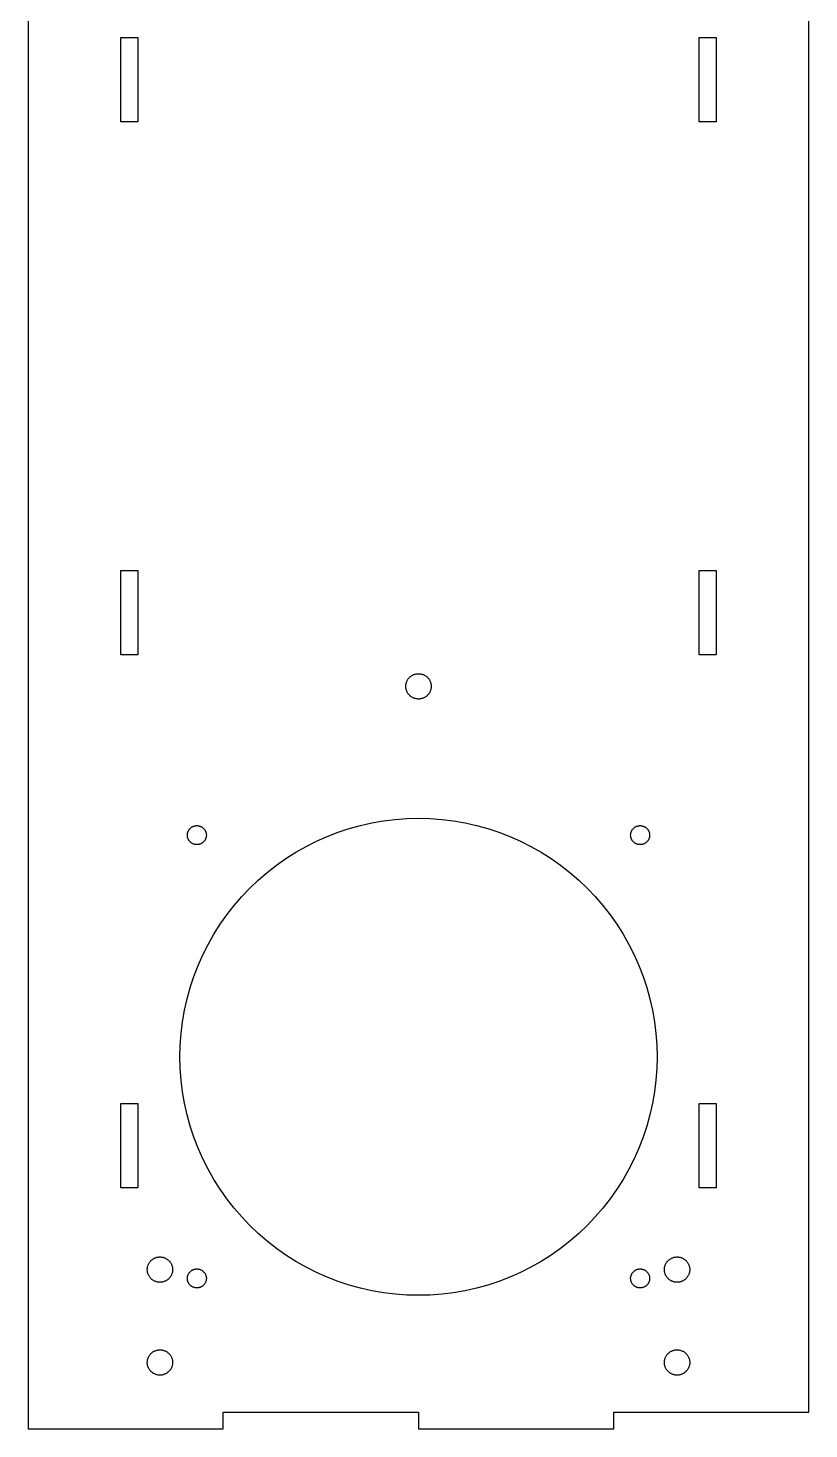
# Model space of a CAD drawing. Extents: x 0 to 916, y -4 to 1176.
# Drawn here: x 0 to 185, y -4 to 327.9 of the extents above; entities that cross this region are included whole.
import ezdxf

# ---------------------------------------------------------------- set-up
doc = ezdxf.new("R2010")
doc.units = 0
doc.layers.get('0').update_dxf_attribs({"linetype": 'CONTINUOUS'})

msp = doc.modelspace()

# ---------------------------------------------------------------- linework, layer by layer
for points in [[(46.25, 0), (92.5, 0), (92.5, -4), (138.75, -4), (138.75, 0), (185, 0), (185, 505), (138.75, 505), (138.75, 509), (92.5, 509), (92.5, 505), (46.25, 505), (46.25, 509), (0, 509), (0, -4), (46.25, -4)], [(22, 325.625), (26, 325.625), (26, 305.625), (22, 305.625)], [(159, 325.625), (163, 325.625), (163, 305.625), (159, 305.625)], [(22, 199.375), (26, 199.375), (26, 179.375), (22, 179.375)], [(159, 199.375), (163, 199.375), (163, 179.375), (159, 179.375)], [(92.3528, 168.915), (92.2059, 168.926), (92.0598, 168.944), (91.9147, 168.969), (91.7711, 169.001), (91.6291, 169.04), (91.4893, 169.087), (91.3519, 169.14), (91.2173, 169.199), (91.0858, 169.265), (90.9577, 169.338), (90.8333, 169.417), (90.7129, 169.502), (90.5968, 169.592), (90.4853, 169.688), (90.3787, 169.79), (90.2771, 169.897), (90.181, 170.008), (90.0904, 170.124), (90.0056, 170.245), (89.9268, 170.369), (89.8542, 170.497), (89.788, 170.629), (89.7284, 170.763), (89.6754, 170.901), (89.6292, 171.04), (89.5899, 171.182), (89.5576, 171.326), (89.5325, 171.471), (89.5144, 171.617), (89.5036, 171.764), (89.5, 171.911), (89.5036, 172.058), (89.5144, 172.205), (89.5325, 172.351), (89.5576, 172.496), (89.5899, 172.64), (89.6292, 172.782), (89.6754, 172.922), (89.7284, 173.059), (89.788, 173.194), (89.8542, 173.325), (89.9268, 173.454), (90.0056, 173.578), (90.0904, 173.698), (90.181, 173.814), (90.2771, 173.926), (90.3787, 174.033), (90.4853, 174.134), (90.5968, 174.23), (90.7129, 174.321), (90.8333, 174.406), (90.9577, 174.484), (91.0858, 174.557), (91.2173, 174.623), (91.3519, 174.683), (91.4893, 174.736), (91.6291, 174.782), (91.7711, 174.821), (91.9147, 174.854), (92.0598, 174.879), (92.2059, 174.897), (92.3528, 174.908), (92.5, 174.911), (92.6472, 174.908), (92.7941, 174.897), (92.9402, 174.879), (93.0853, 174.854), (93.2289, 174.821), (93.3709, 174.782), (93.5107, 174.736), (93.6481, 174.683), (93.7827, 174.623), (93.9142, 174.557), (94.0423, 174.484), (94.1667, 174.406), (94.2871, 174.321), (94.4032, 174.23), (94.5147, 174.134), (94.6213, 174.033), (94.7229, 173.926), (94.819, 173.814), (94.9096, 173.698), (94.9944, 173.578), (95.0732, 173.454), (95.1458, 173.325), (95.212, 173.194), (95.2716, 173.059), (95.3246, 172.922), (95.3708, 172.782), (95.4101, 172.64), (95.4424, 172.496), (95.4675, 172.351), (95.4856, 172.205), (95.4964, 172.058), (95.5, 171.911), (95.4964, 171.764), (95.4856, 171.617), (95.4675, 171.471), (95.4424, 171.326), (95.4101, 171.182), (95.3708, 171.04), (95.3246, 170.901), (95.2716, 170.763), (95.212, 170.629), (95.1458, 170.497), (95.0732, 170.369), (94.9944, 170.245), (94.9096, 170.124), (94.819, 170.008), (94.7229, 169.897), (94.6213, 169.79), (94.5147, 169.688), (94.4032, 169.592), (94.2871, 169.502), (94.1667, 169.417), (94.0423, 169.338), (93.9142, 169.265), (93.7827, 169.199), (93.6481, 169.14), (93.5107, 169.087), (93.3709, 169.04), (93.2289, 169.001), (93.0853, 168.969), (92.9402, 168.944), (92.7941, 168.926), (92.6472, 168.915), (92.5, 168.911)], [(89.7277, 27.7347), (86.962, 27.9387), (84.2097, 28.2782), (81.4774, 28.7523), (78.7716, 29.3599), (76.0989, 30.0995), (73.4657, 30.9694), (70.8784, 31.9675), (68.3431, 33.0913), (65.8661, 34.3381), (63.4532, 35.705), (61.1103, 37.1886), (58.843, 38.7854), (56.6568, 40.4916), (54.5569, 42.3029), (52.5485, 44.2151), (50.6363, 46.2236), (48.8249, 48.3234), (47.1188, 50.5097), (45.522, 52.7769), (44.0383, 55.1199), (42.6714, 57.5328), (41.4246, 60.0098), (40.3008, 62.5451), (39.3028, 65.1324), (38.4329, 67.7656), (37.6932, 70.4383), (37.0856, 73.1441), (36.6115, 75.8764), (36.2721, 78.6287), (36.0681, 81.3943), (36, 84.1667), (36.0681, 86.939), (36.2721, 89.7046), (36.6115, 92.4569), (37.0856, 95.1893), (37.6932, 97.895), (38.4329, 100.568), (39.3028, 103.201), (40.3008, 105.788), (41.4246, 108.324), (42.6714, 110.801), (44.0383, 113.213), (45.522, 115.556), (47.1188, 117.824), (48.8249, 120.01), (50.6363, 122.11), (52.5485, 124.118), (54.5569, 126.03), (56.6568, 127.842), (58.843, 129.548), (61.1103, 131.145), (63.4532, 132.628), (65.8661, 133.995), (68.3431, 135.242), (70.8784, 136.366), (73.4657, 137.364), (76.0989, 138.234), (78.7716, 138.973), (81.4774, 139.581), (84.2097, 140.055), (86.962, 140.395), (89.7277, 140.599), (92.5, 140.667), (95.2723, 140.599), (98.038, 140.395), (100.79, 140.055), (103.523, 139.581), (106.228, 138.973), (108.901, 138.234), (111.534, 137.364), (114.122, 136.366), (116.657, 135.242), (119.134, 133.995), (121.547, 132.628), (123.89, 131.145), (126.157, 129.548), (128.343, 127.842), (130.443, 126.03), (132.452, 124.118), (134.364, 122.11), (136.175, 120.01), (137.881, 117.824), (139.478, 115.556), (140.962, 113.213), (142.329, 110.801), (143.575, 108.324), (144.699, 105.788), (145.697, 103.201), (146.567, 100.568), (147.307, 97.895), (147.914, 95.1893), (148.388, 92.4569), (148.728, 89.7046), (148.932, 86.939), (149, 84.1667), (148.932, 81.3943), (148.728, 78.6287), (148.388, 75.8764), (147.914, 73.1441), (147.307, 70.4383), (146.567, 67.7656), (145.697, 65.1324), (144.699, 62.5451), (143.575, 60.0098), (142.329, 57.5328), (140.962, 55.1199), (139.478, 52.7769), (137.881, 50.5097), (136.175, 48.3234), (134.364, 46.2236), (132.452, 44.2151), (130.443, 42.3029), (128.343, 40.4916), (126.157, 38.7854), (123.89, 37.1886), (121.547, 35.705), (119.134, 34.3381), (116.657, 33.0913), (114.122, 31.9675), (111.534, 30.9694), (108.901, 30.0995), (106.228, 29.3599), (103.523, 28.7523), (100.79, 28.2782), (98.038, 27.9387), (95.2723, 27.7347), (92.5, 27.6667)], [(39.8896, 134.419), (39.7795, 134.428), (39.6699, 134.441), (39.561, 134.46), (39.4533, 134.484), (39.3469, 134.514), (39.242, 134.548), (39.139, 134.588), (39.038, 134.633), (38.9394, 134.682), (38.8433, 134.737), (38.75, 134.796), (38.6597, 134.859), (38.5726, 134.927), (38.489, 135), (38.409, 135.076), (38.3329, 135.156), (38.2607, 135.239), (38.1928, 135.326), (38.1292, 135.417), (38.0701, 135.51), (38.0157, 135.606), (37.966, 135.705), (37.9213, 135.806), (37.8815, 135.909), (37.8469, 136.014), (37.8174, 136.12), (37.7932, 136.228), (37.7744, 136.337), (37.7608, 136.446), (37.7527, 136.556), (37.75, 136.667), (37.7527, 136.777), (37.7608, 136.887), (37.7744, 136.997), (37.7932, 137.106), (37.8174, 137.213), (37.8469, 137.32), (37.8815, 137.425), (37.9213, 137.528), (37.966, 137.629), (38.0157, 137.727), (38.0701, 137.823), (38.1292, 137.917), (38.1928, 138.007), (38.2607, 138.094), (38.3329, 138.178), (38.409, 138.258), (38.489, 138.334), (38.5726, 138.406), (38.6597, 138.474), (38.75, 138.537), (38.8433, 138.597), (38.9394, 138.651), (39.038, 138.701), (39.139, 138.745), (39.242, 138.785), (39.3469, 138.82), (39.4533, 138.849), (39.561, 138.873), (39.6699, 138.892), (39.7795, 138.906), (39.8896, 138.914), (40, 138.917), (40.1104, 138.914), (40.2205, 138.906), (40.3301, 138.892), (40.439, 138.873), (40.5467, 138.849), (40.6531, 138.82), (40.758, 138.785), (40.861, 138.745), (40.962, 138.701), (41.0606, 138.651), (41.1567, 138.597), (41.25, 138.537), (41.3403, 138.474), (41.4274, 138.406), (41.511, 138.334), (41.591, 138.258), (41.6671, 138.178), (41.7393, 138.094), (41.8072, 138.007), (41.8708, 137.917), (41.9299, 137.823), (41.9843, 137.727), (42.034, 137.629), (42.0787, 137.528), (42.1185, 137.425), (42.1531, 137.32), (42.1826, 137.213), (42.2068, 137.106), (42.2256, 136.997), (42.2392, 136.887), (42.2473, 136.777), (42.25, 136.667), (42.2473, 136.556), (42.2392, 136.446), (42.2256, 136.337), (42.2068, 136.228), (42.1826, 136.12), (42.1531, 136.014), (42.1185, 135.909), (42.0787, 135.806), (42.034, 135.705), (41.9843, 135.606), (41.9299, 135.51), (41.8708, 135.417), (41.8072, 135.326), (41.7393, 135.239), (41.6671, 135.156), (41.591, 135.076), (41.511, 135), (41.4274, 134.927), (41.3403, 134.859), (41.25, 134.796), (41.1567, 134.737), (41.0606, 134.682), (40.962, 134.633), (40.861, 134.588), (40.758, 134.548), (40.6531, 134.514), (40.5467, 134.484), (40.439, 134.46), (40.3301, 134.441), (40.2205, 134.428), (40.1104, 134.419), (40, 134.417)], [(144.89, 134.419), (144.779, 134.428), (144.67, 134.441), (144.561, 134.46), (144.453, 134.484), (144.347, 134.514), (144.242, 134.548), (144.139, 134.588), (144.038, 134.633), (143.939, 134.682), (143.843, 134.737), (143.75, 134.796), (143.66, 134.859), (143.573, 134.927), (143.489, 135), (143.409, 135.076), (143.333, 135.156), (143.261, 135.239), (143.193, 135.326), (143.129, 135.417), (143.07, 135.51), (143.016, 135.606), (142.966, 135.705), (142.921, 135.806), (142.882, 135.909), (142.847, 136.014), (142.817, 136.12), (142.793, 136.228), (142.774, 136.337), (142.761, 136.446), (142.753, 136.556), (142.75, 136.667), (142.753, 136.777), (142.761, 136.887), (142.774, 136.997), (142.793, 137.106), (142.817, 137.213), (142.847, 137.32), (142.882, 137.425), (142.921, 137.528), (142.966, 137.629), (143.016, 137.727), (143.07, 137.823), (143.129, 137.917), (143.193, 138.007), (143.261, 138.094), (143.333, 138.178), (143.409, 138.258), (143.489, 138.334), (143.573, 138.406), (143.66, 138.474), (143.75, 138.537), (143.843, 138.597), (143.939, 138.651), (144.038, 138.701), (144.139, 138.745), (144.242, 138.785), (144.347, 138.82), (144.453, 138.849), (144.561, 138.873), (144.67, 138.892), (144.779, 138.906), (144.89, 138.914), (145, 138.917), (145.11, 138.914), (145.221, 138.906), (145.33, 138.892), (145.439, 138.873), (145.547, 138.849), (145.653, 138.82), (145.758, 138.785), (145.861, 138.745), (145.962, 138.701), (146.061, 138.651), (146.157, 138.597), (146.25, 138.537), (146.34, 138.474), (146.427, 138.406), (146.511, 138.334), (146.591, 138.258), (146.667, 138.178), (146.739, 138.094), (146.807, 138.007), (146.871, 137.917), (146.93, 137.823), (146.984, 137.727), (147.034, 137.629), (147.079, 137.528), (147.118, 137.425), (147.153, 137.32), (147.183, 137.213), (147.207, 137.106), (147.226, 136.997), (147.239, 136.887), (147.247, 136.777), (147.25, 136.667), (147.247, 136.556), (147.239, 136.446), (147.226, 136.337), (147.207, 136.228), (147.183, 136.12), (147.153, 136.014), (147.118, 135.909), (147.079, 135.806), (147.034, 135.705), (146.984, 135.606), (146.93, 135.51), (146.871, 135.417), (146.807, 135.326), (146.739, 135.239), (146.667, 135.156), (146.591, 135.076), (146.511, 135), (146.427, 134.927), (146.34, 134.859), (146.25, 134.796), (146.157, 134.737), (146.061, 134.682), (145.962, 134.633), (145.861, 134.588), (145.758, 134.548), (145.653, 134.514), (145.547, 134.484), (145.439, 134.46), (145.33, 134.441), (145.221, 134.428), (145.11, 134.419), (145, 134.417)], [(22, 73.125), (26, 73.125), (26, 53.125), (22, 53.125)], [(159, 73.125), (163, 73.125), (163, 53.125), (159, 53.125)], [(31.1028, 30.7536), (30.9559, 30.7644), (30.8098, 30.7825), (30.6647, 30.8076), (30.5211, 30.8399), (30.3791, 30.8792), (30.2393, 30.9254), (30.1019, 30.9784), (29.9673, 31.038), (29.8358, 31.1042), (29.7077, 31.1768), (29.5833, 31.2556), (29.4629, 31.3404), (29.3468, 31.431), (29.2353, 31.5271), (29.1287, 31.6287), (29.0271, 31.7353), (28.931, 31.8468), (28.8404, 31.9629), (28.7556, 32.0833), (28.6768, 32.2077), (28.6042, 32.3358), (28.538, 32.4673), (28.4784, 32.6019), (28.4254, 32.7393), (28.3792, 32.8791), (28.3399, 33.0211), (28.3076, 33.1647), (28.2825, 33.3098), (28.2644, 33.4559), (28.2536, 33.6028), (28.25, 33.75), (28.2536, 33.8972), (28.2644, 34.0441), (28.2825, 34.1902), (28.3076, 34.3353), (28.3399, 34.4789), (28.3792, 34.6209), (28.4254, 34.7607), (28.4784, 34.8981), (28.538, 35.0327), (28.6042, 35.1642), (28.6768, 35.2923), (28.7556, 35.4167), (28.8404, 35.5371), (28.931, 35.6532), (29.0271, 35.7647), (29.1287, 35.8713), (29.2353, 35.9729), (29.3468, 36.069), (29.4629, 36.1596), (29.5833, 36.2444), (29.7077, 36.3232), (29.8358, 36.3958), (29.9673, 36.462), (30.1019, 36.5216), (30.2393, 36.5746), (30.3791, 36.6208), (30.5211, 36.6601), (30.6647, 36.6924), (30.8098, 36.7175), (30.9559, 36.7356), (31.1028, 36.7464), (31.25, 36.75), (31.3972, 36.7464), (31.5441, 36.7356), (31.6902, 36.7175), (31.8353, 36.6924), (31.9789, 36.6601), (32.1209, 36.6208), (32.2607, 36.5746), (32.3981, 36.5216), (32.5327, 36.462), (32.6642, 36.3958), (32.7923, 36.3232), (32.9167, 36.2444), (33.0371, 36.1596), (33.1532, 36.069), (33.2647, 35.9729), (33.3713, 35.8713), (33.4729, 35.7647), (33.569, 35.6532), (33.6596, 35.5371), (33.7444, 35.4167), (33.8232, 35.2923), (33.8958, 35.1642), (33.962, 35.0327), (34.0216, 34.8981), (34.0746, 34.7607), (34.1208, 34.6209), (34.1601, 34.4789), (34.1924, 34.3353), (34.2175, 34.1902), (34.2356, 34.0441), (34.2464, 33.8972), (34.25, 33.75), (34.2464, 33.6028), (34.2356, 33.4559), (34.2175, 33.3098), (34.1924, 33.1647), (34.1601, 33.0211), (34.1208, 32.8791), (34.0746, 32.7393), (34.0216, 32.6019), (33.962, 32.4673), (33.8958, 32.3358), (33.8232, 32.2077), (33.7444, 32.0833), (33.6596, 31.9629), (33.569, 31.8468), (33.4729, 31.7353), (33.3713, 31.6287), (33.2647, 31.5271), (33.1532, 31.431), (33.0371, 31.3404), (32.9167, 31.2556), (32.7923, 31.1768), (32.6642, 31.1042), (32.5327, 31.038), (32.3981, 30.9784), (32.2607, 30.9254), (32.1209, 30.8792), (31.9789, 30.8399), (31.8353, 30.8076), (31.6902, 30.7825), (31.5441, 30.7644), (31.3972, 30.7536), (31.25, 30.75)], [(153.603, 30.7536), (153.456, 30.7644), (153.31, 30.7825), (153.165, 30.8076), (153.021, 30.8399), (152.879, 30.8792), (152.739, 30.9254), (152.602, 30.9784), (152.467, 31.038), (152.336, 31.1042), (152.208, 31.1768), (152.083, 31.2556), (151.963, 31.3404), (151.847, 31.431), (151.735, 31.5271), (151.629, 31.6287), (151.527, 31.7353), (151.431, 31.8468), (151.34, 31.9629), (151.256, 32.0833), (151.177, 32.2077), (151.104, 32.3358), (151.038, 32.4673), (150.978, 32.6019), (150.925, 32.7393), (150.879, 32.8791), (150.84, 33.0211), (150.808, 33.1647), (150.782, 33.3098), (150.764, 33.4559), (150.754, 33.6028), (150.75, 33.75), (150.754, 33.8972), (150.764, 34.0441), (150.782, 34.1902), (150.808, 34.3353), (150.84, 34.4789), (150.879, 34.6209), (150.925, 34.7607), (150.978, 34.8981), (151.038, 35.0327), (151.104, 35.1642), (151.177, 35.2923), (151.256, 35.4167), (151.34, 35.5371), (151.431, 35.6532), (151.527, 35.7647), (151.629, 35.8713), (151.735, 35.9729), (151.847, 36.069), (151.963, 36.1596), (152.083, 36.2444), (152.208, 36.3232), (152.336, 36.3958), (152.467, 36.462), (152.602, 36.5216), (152.739, 36.5746), (152.879, 36.6208), (153.021, 36.6601), (153.165, 36.6924), (153.31, 36.7175), (153.456, 36.7356), (153.603, 36.7464), (153.75, 36.75), (153.897, 36.7464), (154.044, 36.7356), (154.19, 36.7175), (154.335, 36.6924), (154.479, 36.6601), (154.621, 36.6208), (154.761, 36.5746), (154.898, 36.5216), (155.033, 36.462), (155.164, 36.3958), (155.292, 36.3232), (155.417, 36.2444), (155.537, 36.1596), (155.653, 36.069), (155.765, 35.9729), (155.871, 35.8713), (155.973, 35.7647), (156.069, 35.6532), (156.16, 35.5371), (156.244, 35.4167), (156.323, 35.2923), (156.396, 35.1642), (156.462, 35.0327), (156.522, 34.8981), (156.575, 34.7607), (156.621, 34.6209), (156.66, 34.4789), (156.692, 34.3353), (156.718, 34.1902), (156.736, 34.0441), (156.746, 33.8972), (156.75, 33.75), (156.746, 33.6028), (156.736, 33.4559), (156.718, 33.3098), (156.692, 33.1647), (156.66, 33.0211), (156.621, 32.8791), (156.575, 32.7393), (156.522, 32.6019), (156.462, 32.4673), (156.396, 32.3358), (156.323, 32.2077), (156.244, 32.0833), (156.16, 31.9629), (156.069, 31.8468), (155.973, 31.7353), (155.871, 31.6287), (155.765, 31.5271), (155.653, 31.431), (155.537, 31.3404), (155.417, 31.2556), (155.292, 31.1768), (155.164, 31.1042), (155.033, 31.038), (154.898, 30.9784), (154.761, 30.9254), (154.621, 30.8792), (154.479, 30.8399), (154.335, 30.8076), (154.19, 30.7825), (154.044, 30.7644), (153.897, 30.7536), (153.75, 30.75)], [(39.8896, 29.4194), (39.7795, 29.4275), (39.6699, 29.441), (39.561, 29.4599), (39.4533, 29.4841), (39.3469, 29.5136), (39.242, 29.5482), (39.139, 29.5879), (39.038, 29.6327), (38.9394, 29.6823), (38.8433, 29.7368), (38.75, 29.7959), (38.6597, 29.8594), (38.5726, 29.9274), (38.489, 29.9995), (38.409, 30.0757), (38.3329, 30.1557), (38.2607, 30.2393), (38.1928, 30.3263), (38.1292, 30.4166), (38.0701, 30.5099), (38.0157, 30.606), (37.966, 30.7047), (37.9213, 30.8056), (37.8815, 30.9087), (37.8469, 31.0135), (37.8174, 31.12), (37.7932, 31.2277), (37.7744, 31.3365), (37.7608, 31.4461), (37.7527, 31.5563), (37.75, 31.6667), (37.7527, 31.7771), (37.7608, 31.8872), (37.7744, 31.9968), (37.7932, 32.1056), (37.8174, 32.2134), (37.8469, 32.3198), (37.8815, 32.4247), (37.9213, 32.5277), (37.966, 32.6287), (38.0157, 32.7273), (38.0701, 32.8234), (38.1292, 32.9167), (38.1928, 33.007), (38.2607, 33.0941), (38.3329, 33.1777), (38.409, 33.2577), (38.489, 33.3338), (38.5726, 33.4059), (38.6597, 33.4739), (38.75, 33.5375), (38.8433, 33.5966), (38.9394, 33.651), (39.038, 33.7006), (39.139, 33.7454), (39.242, 33.7851), (39.3469, 33.8198), (39.4533, 33.8492), (39.561, 33.8734), (39.6699, 33.8923), (39.7795, 33.9058), (39.8896, 33.914), (40, 33.9167), (40.1104, 33.914), (40.2205, 33.9058), (40.3301, 33.8923), (40.439, 33.8734), (40.5467, 33.8492), (40.6531, 33.8198), (40.758, 33.7851), (40.861, 33.7454), (40.962, 33.7006), (41.0606, 33.651), (41.1567, 33.5966), (41.25, 33.5375), (41.3403, 33.4739), (41.4274, 33.4059), (41.511, 33.3338), (41.591, 33.2577), (41.6671, 33.1777), (41.7393, 33.0941), (41.8072, 33.007), (41.8708, 32.9167), (41.9299, 32.8234), (41.9843, 32.7273), (42.034, 32.6287), (42.0787, 32.5277), (42.1185, 32.4247), (42.1531, 32.3198), (42.1826, 32.2134), (42.2068, 32.1056), (42.2256, 31.9968), (42.2392, 31.8872), (42.2473, 31.7771), (42.25, 31.6667), (42.2473, 31.5563), (42.2392, 31.4461), (42.2256, 31.3365), (42.2068, 31.2277), (42.1826, 31.12), (42.1531, 31.0135), (42.1185, 30.9087), (42.0787, 30.8056), (42.034, 30.7047), (41.9843, 30.606), (41.9299, 30.5099), (41.8708, 30.4166), (41.8072, 30.3263), (41.7393, 30.2393), (41.6671, 30.1557), (41.591, 30.0757), (41.511, 29.9995), (41.4274, 29.9274), (41.3403, 29.8594), (41.25, 29.7959), (41.1567, 29.7368), (41.0606, 29.6823), (40.962, 29.6327), (40.861, 29.5879), (40.758, 29.5482), (40.6531, 29.5136), (40.5467, 29.4841), (40.439, 29.4599), (40.3301, 29.441), (40.2205, 29.4275), (40.1104, 29.4194), (40, 29.4167)], [(144.89, 29.4194), (144.779, 29.4275), (144.67, 29.441), (144.561, 29.4599), (144.453, 29.4841), (144.347, 29.5136), (144.242, 29.5482), (144.139, 29.5879), (144.038, 29.6327), (143.939, 29.6823), (143.843, 29.7368), (143.75, 29.7959), (143.66, 29.8594), (143.573, 29.9274), (143.489, 29.9995), (143.409, 30.0757), (143.333, 30.1557), (143.261, 30.2393), (143.193, 30.3263), (143.129, 30.4166), (143.07, 30.5099), (143.016, 30.606), (142.966, 30.7047), (142.921, 30.8056), (142.882, 30.9087), (142.847, 31.0135), (142.817, 31.12), (142.793, 31.2277), (142.774, 31.3365), (142.761, 31.4461), (142.753, 31.5563), (142.75, 31.6667), (142.753, 31.7771), (142.761, 31.8872), (142.774, 31.9968), (142.793, 32.1056), (142.817, 32.2134), (142.847, 32.3198), (142.882, 32.4247), (142.921, 32.5277), (142.966, 32.6287), (143.016, 32.7273), (143.07, 32.8234), (143.129, 32.9167), (143.193, 33.007), (143.261, 33.0941), (143.333, 33.1777), (143.409, 33.2577), (143.489, 33.3338), (143.573, 33.4059), (143.66, 33.4739), (143.75, 33.5375), (143.843, 33.5966), (143.939, 33.651), (144.038, 33.7006), (144.139, 33.7454), (144.242, 33.7851), (144.347, 33.8198), (144.453, 33.8492), (144.561, 33.8734), (144.67, 33.8923), (144.779, 33.9058), (144.89, 33.914), (145, 33.9167), (145.11, 33.914), (145.221, 33.9058), (145.33, 33.8923), (145.439, 33.8734), (145.547, 33.8492), (145.653, 33.8198), (145.758, 33.7851), (145.861, 33.7454), (145.962, 33.7006), (146.061, 33.651), (146.157, 33.5966), (146.25, 33.5375), (146.34, 33.4739), (146.427, 33.4059), (146.511, 33.3338), (146.591, 33.2577), (146.667, 33.1777), (146.739, 33.0941), (146.807, 33.007), (146.871, 32.9167), (146.93, 32.8234), (146.984, 32.7273), (147.034, 32.6287), (147.079, 32.5277), (147.118, 32.4247), (147.153, 32.3198), (147.183, 32.2134), (147.207, 32.1056), (147.226, 31.9968), (147.239, 31.8872), (147.247, 31.7771), (147.25, 31.6667), (147.247, 31.5563), (147.239, 31.4461), (147.226, 31.3365), (147.207, 31.2277), (147.183, 31.12), (147.153, 31.0135), (147.118, 30.9087), (147.079, 30.8056), (147.034, 30.7047), (146.984, 30.606), (146.93, 30.5099), (146.871, 30.4166), (146.807, 30.3263), (146.739, 30.2393), (146.667, 30.1557), (146.591, 30.0757), (146.511, 29.9995), (146.427, 29.9274), (146.34, 29.8594), (146.25, 29.7959), (146.157, 29.7368), (146.061, 29.6823), (145.962, 29.6327), (145.861, 29.5879), (145.758, 29.5482), (145.653, 29.5136), (145.547, 29.4841), (145.439, 29.4599), (145.33, 29.441), (145.221, 29.4275), (145.11, 29.4194), (145, 29.4167)], [(31.1028, 8.7536), (30.9559, 8.7645), (30.8098, 8.7825), (30.6647, 8.8076), (30.5211, 8.8399), (30.3791, 8.8792), (30.2393, 8.9254), (30.1019, 8.9784), (29.9673, 9.038), (29.8358, 9.1042), (29.7077, 9.1768), (29.5833, 9.2556), (29.4629, 9.3404), (29.3468, 9.431), (29.2353, 9.5272), (29.1287, 9.6287), (29.0271, 9.7353), (28.931, 9.8468), (28.8404, 9.9629), (28.7556, 10.0833), (28.6768, 10.2077), (28.6042, 10.3358), (28.538, 10.4673), (28.4784, 10.6019), (28.4254, 10.7393), (28.3792, 10.8791), (28.3399, 11.0211), (28.3076, 11.1647), (28.2825, 11.3098), (28.2644, 11.4559), (28.2536, 11.6028), (28.25, 11.75), (28.2536, 11.8972), (28.2644, 12.0441), (28.2825, 12.1902), (28.3076, 12.3353), (28.3399, 12.4789), (28.3792, 12.6209), (28.4254, 12.7607), (28.4784, 12.8981), (28.538, 13.0327), (28.6042, 13.1642), (28.6768, 13.2923), (28.7556, 13.4167), (28.8404, 13.5371), (28.931, 13.6532), (29.0271, 13.7647), (29.1287, 13.8713), (29.2353, 13.9729), (29.3468, 14.069), (29.4629, 14.1596), (29.5833, 14.2444), (29.7077, 14.3232), (29.8358, 14.3958), (29.9673, 14.462), (30.1019, 14.5216), (30.2393, 14.5746), (30.3791, 14.6208), (30.5211, 14.6601), (30.6647, 14.6924), (30.8098, 14.7175), (30.9559, 14.7356), (31.1028, 14.7464), (31.25, 14.75), (31.3972, 14.7464), (31.5441, 14.7356), (31.6902, 14.7175), (31.8353, 14.6924), (31.9789, 14.6601), (32.1209, 14.6208), (32.2607, 14.5746), (32.3981, 14.5216), (32.5327, 14.462), (32.6642, 14.3958), (32.7923, 14.3232), (32.9167, 14.2444), (33.0371, 14.1596), (33.1532, 14.069), (33.2647, 13.9729), (33.3713, 13.8713), (33.4729, 13.7647), (33.569, 13.6532), (33.6596, 13.5371), (33.7444, 13.4167), (33.8232, 13.2923), (33.8958, 13.1642), (33.962, 13.0327), (34.0216, 12.8981), (34.0746, 12.7607), (34.1208, 12.6209), (34.1601, 12.4789), (34.1924, 12.3353), (34.2175, 12.1902), (34.2356, 12.0441), (34.2464, 11.8972), (34.25, 11.75), (34.2464, 11.6028), (34.2356, 11.4559), (34.2175, 11.3098), (34.1924, 11.1647), (34.1601, 11.0211), (34.1208, 10.8791), (34.0746, 10.7393), (34.0216, 10.6019), (33.962, 10.4673), (33.8958, 10.3358), (33.8232, 10.2077), (33.7444, 10.0833), (33.6596, 9.9629), (33.569, 9.8468), (33.4729, 9.7353), (33.3713, 9.6287), (33.2647, 9.5272), (33.1532, 9.431), (33.0371, 9.3404), (32.9167, 9.2556), (32.7923, 9.1768), (32.6642, 9.1042), (32.5327, 9.038), (32.3981, 8.9784), (32.2607, 8.9254), (32.1209, 8.8792), (31.9789, 8.8399), (31.8353, 8.8076), (31.6902, 8.7825), (31.5441, 8.7645), (31.3972, 8.7536), (31.25, 8.75)], [(153.603, 8.7536), (153.456, 8.7645), (153.31, 8.7825), (153.165, 8.8076), (153.021, 8.8399), (152.879, 8.8792), (152.739, 8.9254), (152.602, 8.9784), (152.467, 9.038), (152.336, 9.1042), (152.208, 9.1768), (152.083, 9.2556), (151.963, 9.3404), (151.847, 9.431), (151.735, 9.5272), (151.629, 9.6287), (151.527, 9.7353), (151.431, 9.8468), (151.34, 9.9629), (151.256, 10.0833), (151.177, 10.2077), (151.104, 10.3358), (151.038, 10.4673), (150.978, 10.6019), (150.925, 10.7393), (150.879, 10.8791), (150.84, 11.0211), (150.808, 11.1647), (150.782, 11.3098), (150.764, 11.4559), (150.754, 11.6028), (150.75, 11.75), (150.754, 11.8972), (150.764, 12.0441), (150.782, 12.1902), (150.808, 12.3353), (150.84, 12.4789), (150.879, 12.6209), (150.925, 12.7607), (150.978, 12.8981), (151.038, 13.0327), (151.104, 13.1642), (151.177, 13.2923), (151.256, 13.4167), (151.34, 13.5371), (151.431, 13.6532), (151.527, 13.7647), (151.629, 13.8713), (151.735, 13.9729), (151.847, 14.069), (151.963, 14.1596), (152.083, 14.2444), (152.208, 14.3232), (152.336, 14.3958), (152.467, 14.462), (152.602, 14.5216), (152.739, 14.5746), (152.879, 14.6208), (153.021, 14.6601), (153.165, 14.6924), (153.31, 14.7175), (153.456, 14.7356), (153.603, 14.7464), (153.75, 14.75), (153.897, 14.7464), (154.044, 14.7356), (154.19, 14.7175), (154.335, 14.6924), (154.479, 14.6601), (154.621, 14.6208), (154.761, 14.5746), (154.898, 14.5216), (155.033, 14.462), (155.164, 14.3958), (155.292, 14.3232), (155.417, 14.2444), (155.537, 14.1596), (155.653, 14.069), (155.765, 13.9729), (155.871, 13.8713), (155.973, 13.7647), (156.069, 13.6532), (156.16, 13.5371), (156.244, 13.4167), (156.323, 13.2923), (156.396, 13.1642), (156.462, 13.0327), (156.522, 12.8981), (156.575, 12.7607), (156.621, 12.6209), (156.66, 12.4789), (156.692, 12.3353), (156.718, 12.1902), (156.736, 12.0441), (156.746, 11.8972), (156.75, 11.75), (156.746, 11.6028), (156.736, 11.4559), (156.718, 11.3098), (156.692, 11.1647), (156.66, 11.0211), (156.621, 10.8791), (156.575, 10.7393), (156.522, 10.6019), (156.462, 10.4673), (156.396, 10.3358), (156.323, 10.2077), (156.244, 10.0833), (156.16, 9.9629), (156.069, 9.8468), (155.973, 9.7353), (155.871, 9.6287), (155.765, 9.5272), (155.653, 9.431), (155.537, 9.3404), (155.417, 9.2556), (155.292, 9.1768), (155.164, 9.1042), (155.033, 9.038), (154.898, 8.9784), (154.761, 8.9254), (154.621, 8.8792), (154.479, 8.8399), (154.335, 8.8076), (154.19, 8.7825), (154.044, 8.7645), (153.897, 8.7536), (153.75, 8.75)]]:
    msp.add_lwpolyline(points, close=True)

doc.saveas('drawing.dxf')
